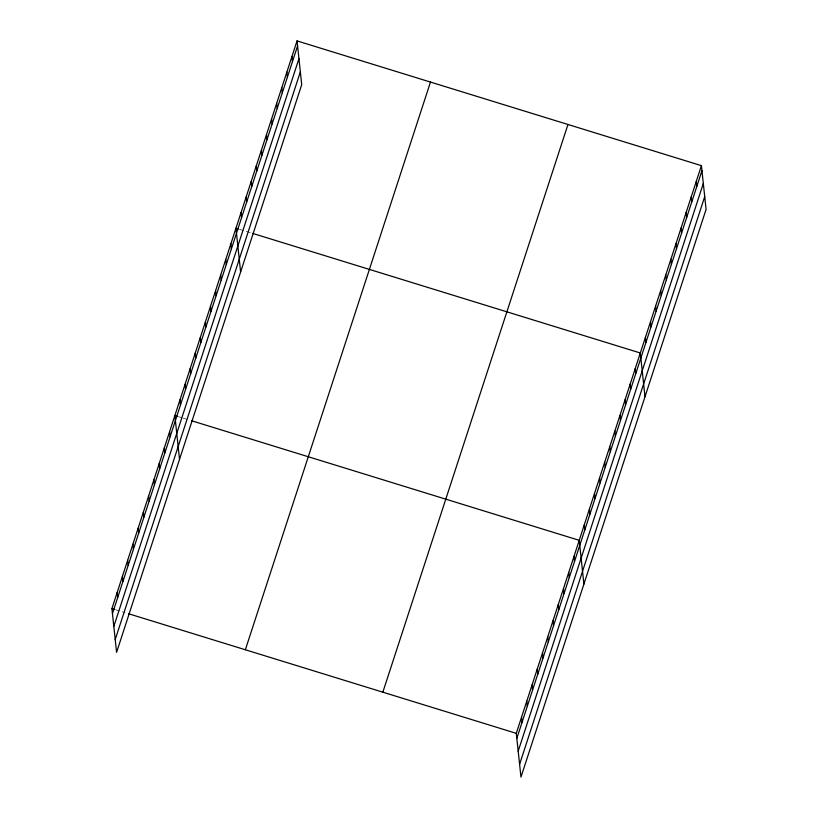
<?xml version="1.0" encoding="UTF-8"?>
<svg xmlns="http://www.w3.org/2000/svg" width="818" height="818" viewBox="0 0 818 818"><rect width="100%" height="100%" fill="white"/><g stroke="black" fill="none" stroke-linecap="round" stroke-linejoin="round"><path stroke-width="0.61" stroke-dasharray="4.09 3.07" d="M239.521 229.347L251.433 233.018M178.426 416.679L182.005 417.783M183.191 418.151L187.956 419.624M115.481 609.696L125.011 612.641"/><path stroke-width="1.23" d="M297.036 40.9L301.719 84.653L116.585 652.345L111.913 608.602L297.036 40.9L701.415 165.655L706.087 209.398L520.964 777.1L516.281 733.347L701.415 165.655M112.444 613.623L297.578 45.92M113.814 626.404L298.938 58.702M115.215 639.564L300.349 71.872M245.349 649.768L430.483 82.066M382.844 692.181L567.968 124.479M516.823 738.368L701.956 170.676M518.183 751.149L703.316 183.457M519.594 764.319L704.727 196.617M238.324 228.979L235.942 228.242L240.625 271.995M252.629 233.386L640.32 352.987L644.993 396.74M177.24 416.311L174.858 415.585L179.531 459.327M191.535 420.728L579.226 540.33L583.909 584.083M111.913 608.602L114.295 609.328M128.59 613.745L516.281 733.347M696.322 181.259L696.864 186.289M691.23 196.872L691.772 201.893M686.138 212.486L686.68 217.506M681.046 228.099L681.588 233.12M675.965 243.713L676.496 248.733M670.872 259.326L671.404 264.347M665.78 274.93L666.312 279.95M660.688 290.543L661.22 295.564M655.596 306.157L656.128 311.177M650.504 321.771L651.036 326.791M645.412 337.384L645.954 342.405M635.228 368.601L635.77 373.621M630.136 384.215L630.678 389.235M625.044 399.828L625.586 404.849M619.962 415.442L620.494 420.462M614.87 431.055L615.402 436.076M609.778 446.659L610.31 451.679M604.686 462.272L605.218 467.293M599.594 477.886L600.126 482.906M594.502 493.499L595.044 498.52M589.41 509.113L589.952 514.133M584.318 524.716L584.86 529.737M573.98 556.414L574.522 561.434M568.735 572.498L569.277 577.518M563.49 588.592L564.031 593.612M558.244 604.676L558.786 609.696M552.999 620.76L553.541 625.78M547.753 636.844L548.295 641.864M542.508 652.928L543.05 657.948M537.262 669.012L537.804 674.032M532.017 685.095L532.559 690.116M526.772 701.179L527.313 706.2M521.526 717.263L522.068 722.284M291.944 56.514L292.486 61.534M286.852 72.127L287.394 77.148M281.77 87.73L282.302 92.751M276.678 103.344L277.21 108.365M271.586 118.958L272.118 123.978M266.494 134.571L267.026 139.592M261.402 150.185L261.934 155.205M256.31 165.798L256.852 170.819M251.218 181.402L251.76 186.422M246.126 197.015L246.668 202.036M241.034 212.629L241.576 217.649M230.86 243.856L231.392 248.876M225.768 259.459L226.3 264.48M220.676 275.073L221.208 280.093M215.584 290.687L216.116 295.707M210.492 306.3L211.024 311.321M205.4 321.914L205.931 326.934M200.308 337.527L200.85 342.548M195.216 353.131L195.758 358.151M190.124 368.744L190.666 373.765M185.032 384.358L185.574 389.378M179.94 399.971L180.481 404.992M169.612 431.669L170.144 436.689M164.367 447.753L164.899 452.773M159.121 463.837L159.653 468.857M153.876 479.921L154.408 484.941M148.631 496.005L149.162 501.025M143.385 512.088L143.917 517.109M138.14 528.172L138.671 533.193M132.894 544.256L133.426 549.277M127.649 560.34L128.181 565.361M122.403 576.424L122.935 581.445M117.158 592.518L117.69 597.539"/></g></svg>
